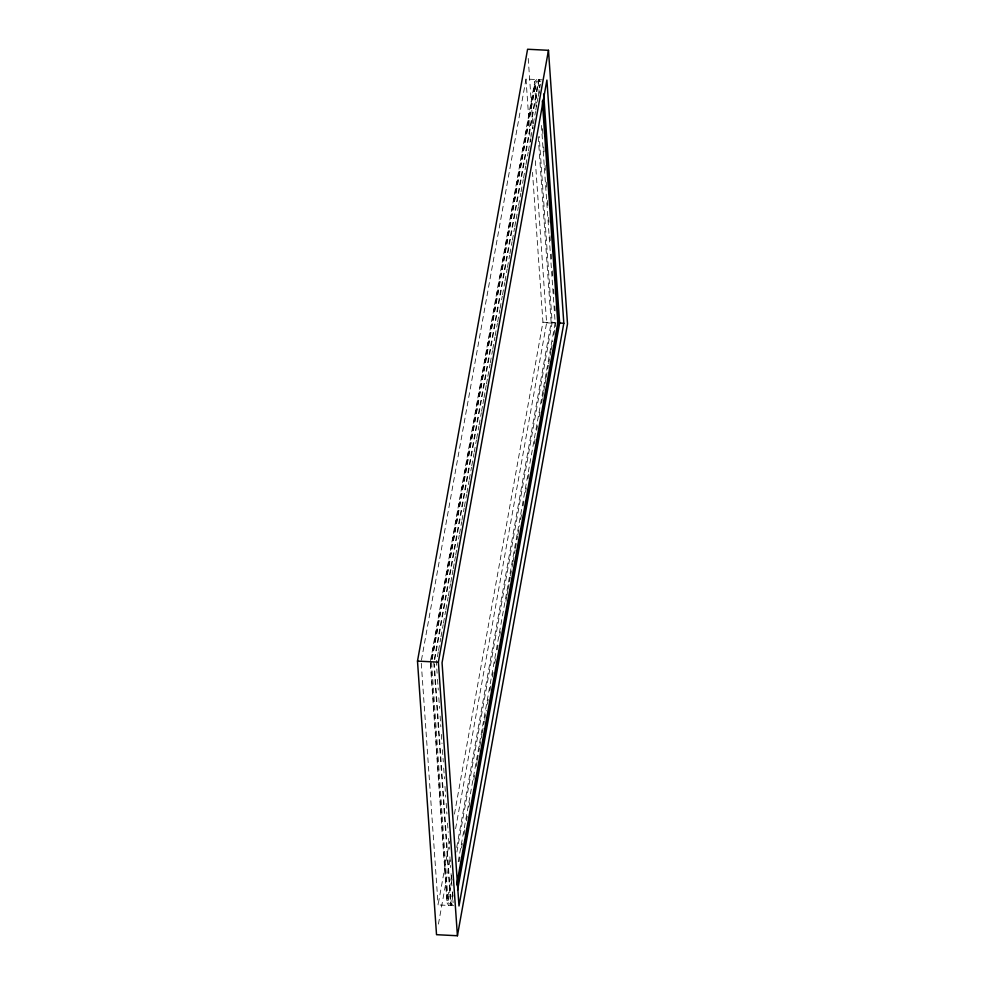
<?xml version="1.0" encoding="UTF-8"?>
<svg xmlns="http://www.w3.org/2000/svg" width="985" height="985" viewBox="0 0 985 985"><rect width="100%" height="100%" fill="white"/><g stroke="black" fill="none" stroke-linecap="round" stroke-linejoin="round"><path stroke-width="0.74" stroke-dasharray="4.92 3.69" d="M448.655 905.461L447.055 902.9M452.743 904.242L449.074 903.873L448.126 901.521M534.707 81.94L536.579 79.551M535.631 83.417L536.825 81.176L540.506 81.176M421.445 660.209L526.015 79.022L542.427 79.847M430.543 660.701L534.744 81.62M431.147 659.248L534.584 84.415L535.569 84.464L536.85 102.785M431.984 659.273L535.668 83.085M432.144 659.297L535.569 84.464M434.299 659.359L538.339 81.102L540.95 81.238M434.779 659.359L539.078 79.674L539.608 87.333M438.276 651.922L436.367 662.511L437.106 673.223M438.547 650.408L440.726 638.292M440.997 636.778L443.176 624.675M443.447 623.16L445.626 611.045M445.897 609.53L448.077 597.427M448.347 595.913L449.443 589.855M449.714 588.34L450.527 583.797M450.798 582.283L451.893 576.237M452.164 574.723L452.977 570.18M453.248 568.665L454.344 562.607M454.614 561.093L455.427 556.55M455.698 555.035L456.794 548.99M457.065 547.475L459.244 535.36M459.515 533.845L461.694 521.742M461.965 520.228L464.144 508.112M464.415 506.598L466.594 494.495M466.865 492.98L469.045 480.865M469.328 479.35L471.495 467.247M471.778 465.733L473.957 453.617M474.228 452.103L476.408 440M476.678 438.485L478.858 426.37M479.129 424.855L481.308 412.752M481.579 411.238L482.662 405.18M482.945 403.665L483.758 399.122M484.029 397.608L485.125 391.55M485.396 390.048L486.208 385.504M486.479 383.99L487.575 377.932M487.846 376.418L490.025 364.302M490.296 362.8L492.475 350.685M492.746 349.17L494.926 337.055M495.196 335.553L497.376 323.437M497.647 321.923L499.826 309.819M500.097 308.305L502.276 296.19M502.547 294.675L504.726 282.572M504.997 281.057L507.176 268.942M507.447 267.427L509.627 255.324M509.91 253.81L512.077 241.694M512.36 240.18L514.539 228.077M514.81 226.562L515.894 220.505M516.165 218.99L518.344 206.875M518.615 205.36L520.794 193.257M521.065 191.743L523.244 179.627M523.527 178.113L525.707 166.009M525.978 164.495L528.157 152.38M528.428 150.865L530.607 138.762M530.878 137.247L533.057 125.132M533.328 123.63L535.508 111.514M535.778 110L537.958 97.884M538.229 96.382L540.408 84.267M453.666 905.707L438.091 904.919L449.529 841.362M454.442 814.115L542.944 322.218L532.503 172.326M438.436 924.09L450.428 857.455M455.612 828.68L546.626 322.846L535.237 159.299M451.992 879.285L448.175 900.462L447.178 900.413L451.807 874.705M456.708 847.469L551.157 322.563L538.192 136.324M456.892 852.062L552.154 322.612L539.189 136.373M452.755 891.979L450.576 904.095L433.757 662.388M458.21 861.703L555.171 322.821L541.221 122.411M453.063 894.996L451.167 905.584L434.336 663.915M459.059 861.69L459.872 857.159M461.509 848.073L462.322 843.529M463.96 834.455L464.785 829.912M466.41 820.825L467.235 816.294M468.86 807.207L469.685 802.664M473.76 779.96L474.585 775.429M476.211 766.342L477.035 761.799M477.306 760.285L479.486 748.181M479.757 746.667L481.936 734.564M482.207 733.049L484.386 720.934M484.657 719.419L486.294 710.345M487.378 704.287L488.745 696.715M489.828 690.67L490.653 686.126M492.278 677.04L493.103 672.509M494.729 663.422L495.553 658.879M497.191 649.804L498.004 645.261M499.641 636.175L500.454 631.644M505.896 601.367L506.721 596.824M506.992 595.309L507.804 590.778M508.075 589.264L509.171 583.206M509.442 581.692L510.255 577.148M510.525 575.634L512.705 563.531M512.976 562.016L515.155 549.913M515.426 548.399L517.605 536.283M517.876 534.769L519.514 525.694M520.609 519.637L521.964 512.065M523.06 506.019L523.872 501.476M525.51 492.389L526.322 487.858M527.96 478.772L528.773 474.228M534.227 443.964L535.04 439.421M536.677 430.346L537.49 425.803M539.127 416.717L539.94 412.173M541.578 403.099L542.39 398.556M542.661 397.041L543.486 392.498M543.757 390.983L544.84 384.938M545.111 383.424L545.936 378.88M546.207 377.366L548.386 365.263M548.657 363.748L550.837 351.633M551.107 350.118L552.745 341.044M553.829 334.986L555.737 324.397M542.944 322.218L555.836 322.846M546.626 322.846L555.577 323.302M554.321 322.772L551.514 322.624M553.41 322.723L552.277 322.637M542.489 128.629L543.018 136.275M543.769 146.974L544.188 153.094M545.037 165.332L545.468 171.452M546.207 182.163L546.638 188.283M547.488 200.509L547.919 206.628M548.657 217.34L549.088 223.46M549.938 235.698L550.369 241.817M551.218 254.044L551.637 260.163M552.388 270.875L552.819 276.994M553.668 289.233L554.087 295.352M554.838 306.052L555.257 312.171M538.339 81.102L539.189 93.341M534.584 84.415L536.172 107.316M528.219 58.423L533.107 128.727M526.015 79.022L530.373 141.729M437.537 679.342L438.288 690.054M438.817 697.7L439.556 708.412M440.098 716.058L440.837 726.77M441.366 734.416L442.006 743.589M442.437 749.708L443.287 761.947M443.718 768.066L444.457 778.778M444.986 786.424L445.737 797.136M446.168 803.255L446.907 813.967M447.547 823.14L448.187 832.325M448.606 838.444L449.357 849.144M449.886 856.802L450.637 867.502M451.056 873.621L451.918 885.86M452.337 891.979L453.088 902.691M431.602 662.326L448.126 901.854M430.605 662.277L447.178 900.413M430.383 663.742L447.055 903.22M421.272 663.25L438.091 904.919"/><path stroke-width="1.48" d="M417.492 661.095L527.578 49.25L548.473 50.309L567.508 323.905L457.422 935.75L436.527 934.691L417.492 661.095L438.374 662.154L548.473 50.309M456.732 884.542L557.781 322.945L542.341 101.123M457.385 885.675L558.643 322.945L543.129 100.064M457.569 890.255L559.64 322.994L543.695 94.006M563.826 323.277L458.985 905.978L442.056 662.782L546.909 80.081L563.826 323.277L558.643 322.945M558.79 322.969L557.338 322.932M559.923 323.055L558.951 323.031M438.374 662.154L457.422 935.75"/></g></svg>
